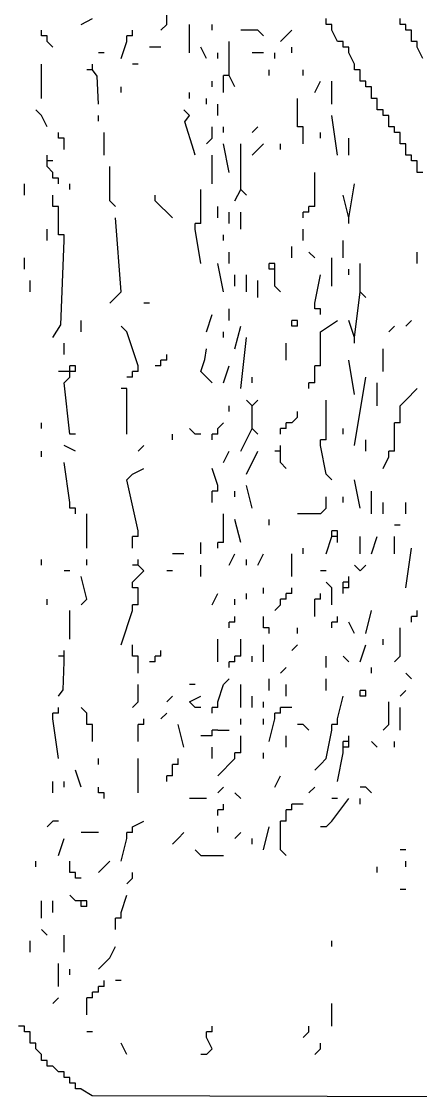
# Model space of a CAD drawing. Extents: x 0.03 to 8.61, y 0.04 to 5.34.
# Drawn here: x 1.978 to 2.468, y 0.04 to 1.361 of the extents above; entities that cross this region are included whole.
import ezdxf

# ---------------------------------------------------------------- set-up
doc = ezdxf.new("R2010")
doc.units = 0

msp = doc.modelspace()

# ---------------------------------------------------------------- linework, layer by layer
at = {"color": 7, "linetype": 'CONTINUOUS'}
for p, q in [((2.051, 1.358), (2.065, 1.365)), ((2.156, 1.358), (2.156, 1.372)), ((2.443, 1.358), (2.443, 1.365)), ((2.002, 1.344), (2.002, 1.351)), ((2.149, 1.351), (2.156, 1.358)), ((2.184, 1.323), (2.184, 1.358)), ((2.212, 1.351), (2.212, 1.358)), ((2.268, 1.351), (2.247, 1.351)), ((2.275, 1.344), (2.268, 1.351)), ((2.303, 1.344), (2.31, 1.351)), ((2.45, 1.358), (2.443, 1.358)), ((2.45, 1.351), (2.45, 1.358)), ((2.457, 1.351), (2.45, 1.351)), ((2.457, 1.344), (2.457, 1.351)), ((2.009, 1.344), (2.002, 1.344)), ((2.009, 1.337), (2.009, 1.344)), ((2.016, 1.33), (2.009, 1.337)), ((2.233, 1.302), (2.233, 1.337)), ((2.373, 1.33), (2.373, 1.337)), ((2.457, 1.337), (2.457, 1.344)), ((2.464, 1.337), (2.457, 1.337)), ((2.464, 1.33), (2.464, 1.337)), ((2.079, 1.323), (2.072, 1.323)), ((2.149, 1.33), (2.135, 1.33)), ((2.205, 1.316), (2.198, 1.33)), ((2.219, 1.316), (2.219, 1.323)), ((2.275, 1.323), (2.261, 1.323)), ((2.289, 1.316), (2.289, 1.323)), ((2.31, 1.323), (2.31, 1.33)), ((2.38, 1.323), (2.38, 1.33)), ((2.471, 1.316), (2.464, 1.33)), ((2.002, 1.267), (2.002, 1.309)), ((2.065, 1.302), (2.065, 1.309)), ((2.121, 1.309), (2.114, 1.309)), ((2.065, 1.302), (2.058, 1.302)), ((2.0706, 1.2943), (2.065, 1.302)), ((2.282, 1.295), (2.282, 1.302)), ((2.324, 1.295), (2.324, 1.302)), ((2.394, 1.295), (2.394, 1.302)), ((2.072, 1.26), (2.0706, 1.2943)), ((2.212, 1.281), (2.212, 1.288)), ((2.233, 1.295), (2.226, 1.295)), ((2.226, 1.288), (2.226, 1.295)), ((2.226, 1.274), (2.226, 1.288)), ((2.24, 1.281), (2.233, 1.295)), ((2.338, 1.274), (2.345, 1.288)), ((2.359, 1.26), (2.359, 1.288)), ((2.1, 1.274), (2.1, 1.281)), ((2.184, 1.267), (2.184, 1.274)), ((2.408, 1.274), (2.408, 1.281)), ((2.205, 1.26), (2.205, 1.267)), ((2.317, 1.239), (2.317, 1.267)), ((2.002, 1.246), (1.995, 1.253)), ((2.009, 1.232), (2.002, 1.246)), ((2.072, 1.239), (2.072, 1.246)), ((2.184, 1.246), (2.177, 1.253)), ((2.1784, 1.2383), (2.184, 1.246)), ((2.366, 1.197), (2.359, 1.246)), ((2.429, 1.239), (2.429, 1.246)), ((2.1893, 1.2027), (2.1784, 1.2383)), ((2.212, 1.218), (2.212, 1.232)), ((2.226, 1.225), (2.226, 1.232)), ((2.261, 1.225), (2.268, 1.232)), ((2.317, 1.232), (2.317, 1.239)), ((2.324, 1.232), (2.317, 1.232)), ((2.324, 1.225), (2.324, 1.232)), ((2.023, 1.218), (2.023, 1.225)), ((2.03, 1.218), (2.023, 1.218)), ((2.03, 1.211), (2.03, 1.218)), ((2.079, 1.197), (2.079, 1.225)), ((2.324, 1.211), (2.324, 1.225)), ((2.345, 1.218), (2.345, 1.225)), ((2.38, 1.197), (2.38, 1.218)), ((2.443, 1.218), (2.443, 1.225)), ((2.03, 1.204), (2.03, 1.211)), ((2.247, 1.155), (2.247, 1.211)), ((2.261, 1.197), (2.268, 1.204)), ((2.268, 1.204), (2.275, 1.211)), ((2.296, 1.204), (2.296, 1.211)), ((2.45, 1.197), (2.45, 1.204)), ((2.009, 1.19), (2.009, 1.197)), ((2.016, 1.19), (2.009, 1.19)), ((2.009, 1.183), (2.009, 1.19)), ((2.191, 1.197), (2.1893, 1.2027)), ((2.212, 1.162), (2.212, 1.197)), ((2.457, 1.197), (2.45, 1.197)), ((2.016, 1.176), (2.009, 1.183)), ((2.086, 1.141), (2.086, 1.183)), ((2.016, 1.169), (2.016, 1.176)), ((2.023, 1.169), (2.016, 1.169)), ((2.023, 1.162), (2.023, 1.169)), ((2.338, 1.141), (2.338, 1.176)), ((2.037, 1.155), (2.037, 1.162)), ((2.198, 1.12), (2.198, 1.155)), ((2.24, 1.141), (2.247, 1.155)), ((2.254, 1.148), (2.247, 1.155)), ((2.38, 1.12), (2.387, 1.162)), ((2.016, 1.141), (2.016, 1.148)), ((2.016, 1.134), (2.016, 1.141)), ((2.093, 1.134), (2.086, 1.141)), ((2.142, 1.141), (2.142, 1.148)), ((2.149, 1.134), (2.142, 1.141)), ((2.338, 1.134), (2.338, 1.141)), ((2.38, 1.12), (2.373, 1.148)), ((2.023, 1.134), (2.016, 1.134)), ((2.023, 1.127), (2.023, 1.134)), ((2.023, 1.106), (2.023, 1.127)), ((2.156, 1.127), (2.149, 1.134)), ((2.163, 1.12), (2.156, 1.127)), ((2.219, 1.12), (2.219, 1.134)), ((2.233, 1.113), (2.233, 1.127)), ((2.247, 1.106), (2.247, 1.127)), ((2.331, 1.127), (2.324, 1.127)), ((2.324, 1.12), (2.324, 1.127)), ((2.338, 1.134), (2.331, 1.134)), ((2.331, 1.127), (2.331, 1.134)), ((2.1, 1.029), (2.093, 1.12)), ((2.198, 1.113), (2.191, 1.113)), ((2.191, 1.106), (2.191, 1.113)), ((2.198, 1.113), (2.198, 1.12)), ((2.38, 1.113), (2.38, 1.12)), ((2.009, 1.092), (2.009, 1.106)), ((2.023, 1.099), (2.023, 1.106)), ((2.03, 1.099), (2.023, 1.099)), ((2.03, 1.092), (2.03, 1.099)), ((2.198, 1.064), (2.191, 1.106)), ((2.226, 1.092), (2.226, 1.099)), ((2.324, 1.092), (2.324, 1.106)), ((2.31, 1.071), (2.31, 1.085)), ((2.373, 1.071), (2.373, 1.092)), ((2.233, 1.064), (2.233, 1.078)), ((2.338, 1.071), (2.331, 1.078)), ((2.359, 1.036), (2.359, 1.071)), ((2.464, 1.064), (2.464, 1.078)), ((2.289, 1.064), (2.282, 1.064)), ((2.282, 1.057), (2.282, 1.064)), ((2.289, 1.057), (2.289, 1.064)), ((2.394, 1.029), (2.394, 1.064)), ((2.24, 1.036), (2.24, 1.05)), ((2.254, 1.029), (2.254, 1.05)), ((2.289, 1.057), (2.282, 1.057)), ((2.289, 1.05), (2.289, 1.057)), ((2.289, 1.036), (2.289, 1.05)), ((2.338, 1.015), (2.345, 1.05)), ((2.38, 1.05), (2.38, 1.057)), ((1.988, 1.029), (1.988, 1.043)), ((2.268, 1.022), (2.268, 1.043)), ((2.086, 1.015), (2.093, 1.022)), ((2.093, 1.022), (2.1, 1.029)), ((2.401, 1.022), (2.394, 1.029)), ((2.135, 1.015), (2.128, 1.015)), ((2.233, 0.994), (2.233, 1.008)), ((2.338, 1.008), (2.338, 1.015)), ((2.345, 1.008), (2.338, 1.008)), ((2.345, 1.001), (2.345, 1.008)), ((2.051, 0.98), (2.051, 0.994)), ((2.205, 0.98), (2.212, 1.001)), ((2.345, 0.98), (2.366, 0.994)), ((2.387, 0.973), (2.38, 0.994)), ((2.45, 0.987), (2.457, 0.994)), ((2.107, 0.98), (2.1, 0.987)), ((2.121, 0.938), (2.107, 0.98)), ((2.226, 0.973), (2.226, 0.98)), ((2.345, 0.945), (2.345, 0.98)), ((2.03, 0.952), (2.03, 0.966)), ((2.247, 0.91), (2.254, 0.973)), ((2.303, 0.945), (2.303, 0.966)), ((2.387, 0.966), (2.387, 0.973)), ((2.156, 0.945), (2.156, 0.952)), ((2.156, 0.945), (2.149, 0.945)), ((2.149, 0.938), (2.149, 0.945)), ((2.345, 0.938), (2.345, 0.945)), ((2.387, 0.903), (2.38, 0.945)), ((2.03, 0.931), (2.023, 0.931)), ((2.037, 0.931), (2.03, 0.931)), ((2.044, 0.938), (2.037, 0.938)), ((2.037, 0.931), (2.037, 0.938)), ((2.044, 0.931), (2.037, 0.931)), ((2.037, 0.924), (2.037, 0.931)), ((2.044, 0.931), (2.044, 0.938)), ((2.121, 0.931), (2.114, 0.931)), ((2.114, 0.924), (2.114, 0.931)), ((2.121, 0.931), (2.121, 0.938)), ((2.149, 0.938), (2.142, 0.938)), ((2.345, 0.938), (2.338, 0.938)), ((2.338, 0.931), (2.338, 0.938)), ((2.338, 0.924), (2.338, 0.931)), ((2.114, 0.924), (2.107, 0.924)), ((2.261, 0.917), (2.261, 0.924)), ((2.338, 0.917), (2.338, 0.924)), ((2.387, 0.84), (2.401, 0.924)), ((2.415, 0.889), (2.415, 0.917)), ((2.107, 0.91), (2.1, 0.91)), ((2.107, 0.854), (2.107, 0.91)), ((2.261, 0.889), (2.254, 0.896)), ((2.261, 0.889), (2.268, 0.896)), ((2.261, 0.861), (2.261, 0.889)), ((2.443, 0.875), (2.443, 0.889)), ((2.443, 0.868), (2.443, 0.875)), ((2.002, 0.861), (2.002, 0.868)), ((2.219, 0.861), (2.226, 0.868)), ((2.219, 0.854), (2.219, 0.861)), ((2.303, 0.861), (2.296, 0.861)), ((2.296, 0.854), (2.296, 0.861)), ((2.373, 0.854), (2.373, 0.861)), ((2.443, 0.868), (2.436, 0.868)), ((2.436, 0.861), (2.436, 0.868)), ((2.436, 0.84), (2.436, 0.861)), ((2.401, 0.833), (2.401, 0.847)), ((2.002, 0.826), (2.002, 0.833)), ((2.121, 0.833), (2.128, 0.84)), ((2.226, 0.819), (2.233, 0.833)), ((2.254, 0.805), (2.268, 0.833)), ((2.296, 0.833), (2.289, 0.833)), ((2.436, 0.833), (2.429, 0.833)), ((2.429, 0.826), (2.429, 0.833)), ((2.436, 0.833), (2.436, 0.84)), ((2.422, 0.812), (2.429, 0.826)), ((2.114, 0.805), (2.128, 0.812)), ((2.107, 0.798), (2.114, 0.805)), ((2.121, 0.735), (2.107, 0.798)), ((2.359, 0.798), (2.352, 0.805)), ((2.394, 0.763), (2.387, 0.798)), ((2.24, 0.777), (2.24, 0.784)), ((2.261, 0.763), (2.254, 0.791)), ((2.373, 0.77), (2.373, 0.777)), ((2.422, 0.756), (2.422, 0.77)), ((2.45, 0.756), (2.45, 0.77)), ((2.044, 0.756), (2.044, 0.763)), ((2.345, 0.756), (2.317, 0.756)), ((2.345, 0.756), (2.352, 0.763)), ((2.443, 0.742), (2.436, 0.742)), ((2.121, 0.728), (2.114, 0.728)), ((2.114, 0.721), (2.114, 0.728)), ((2.121, 0.728), (2.121, 0.735)), ((2.352, 0.707), (2.359, 0.728)), ((2.366, 0.735), (2.359, 0.735)), ((2.359, 0.728), (2.359, 0.735)), ((2.366, 0.728), (2.359, 0.728)), ((2.366, 0.728), (2.366, 0.735)), ((2.366, 0.721), (2.366, 0.728)), ((2.408, 0.707), (2.415, 0.728)), ((2.436, 0.707), (2.436, 0.728)), ((2.114, 0.714), (2.114, 0.721)), ((2.324, 0.707), (2.324, 0.714)), ((2.45, 0.665), (2.457, 0.714)), ((2.268, 0.693), (2.275, 0.707)), ((2.31, 0.679), (2.31, 0.707)), ((2.002, 0.693), (2.002, 0.7)), ((2.058, 0.693), (2.058, 0.7)), ((2.254, 0.693), (2.254, 0.7)), ((2.394, 0.686), (2.387, 0.693)), ((2.394, 0.686), (2.401, 0.693)), ((2.114, 0.672), (2.121, 0.679)), ((2.352, 0.686), (2.345, 0.686)), ((2.38, 0.672), (2.38, 0.679)), ((2.275, 0.658), (2.275, 0.665)), ((2.31, 0.658), (2.31, 0.665)), ((2.359, 0.665), (2.352, 0.672)), ((2.359, 0.644), (2.359, 0.665)), ((2.38, 0.672), (2.373, 0.672)), ((2.373, 0.665), (2.373, 0.672)), ((2.38, 0.665), (2.373, 0.665)), ((2.373, 0.658), (2.373, 0.665)), ((2.38, 0.665), (2.38, 0.672)), ((2.009, 0.644), (2.009, 0.651)), ((2.051, 0.644), (2.058, 0.651)), ((2.24, 0.644), (2.24, 0.651)), ((2.254, 0.651), (2.254, 0.658)), ((2.303, 0.651), (2.296, 0.651)), ((2.296, 0.644), (2.296, 0.651)), ((2.31, 0.658), (2.303, 0.658)), ((2.303, 0.651), (2.303, 0.658)), ((2.345, 0.651), (2.338, 0.651)), ((2.338, 0.644), (2.338, 0.651)), ((2.345, 0.651), (2.345, 0.658)), ((2.1, 0.595), (2.114, 0.637)), ((2.114, 0.637), (2.114, 0.644)), ((2.289, 0.637), (2.296, 0.644)), ((2.338, 0.63), (2.338, 0.644)), ((2.401, 0.609), (2.408, 0.637)), ((2.464, 0.63), (2.464, 0.637)), ((2.24, 0.623), (2.233, 0.623)), ((2.233, 0.616), (2.233, 0.623)), ((2.24, 0.623), (2.24, 0.63)), ((2.275, 0.616), (2.275, 0.623)), ((2.366, 0.623), (2.359, 0.623)), ((2.359, 0.616), (2.359, 0.623)), ((2.366, 0.623), (2.366, 0.63)), ((2.387, 0.609), (2.38, 0.623)), ((2.464, 0.63), (2.457, 0.63)), ((2.457, 0.623), (2.457, 0.63)), ((2.282, 0.616), (2.275, 0.616)), ((2.317, 0.609), (2.317, 0.616)), ((2.443, 0.581), (2.443, 0.616)), ((2.114, 0.588), (2.114, 0.595)), ((2.219, 0.574), (2.219, 0.602)), ((2.31, 0.588), (2.317, 0.595)), ((2.422, 0.595), (2.422, 0.602)), ((2.03, 0.581), (2.03, 0.588)), ((2.114, 0.581), (2.114, 0.588)), ((2.247, 0.581), (2.247, 0.588)), ((2.03, 0.581), (2.023, 0.581)), ((2.0286, 0.5397), (2.03, 0.574)), ((2.03, 0.574), (2.03, 0.581)), ((2.121, 0.581), (2.114, 0.581)), ((2.121, 0.574), (2.121, 0.581)), ((2.24, 0.574), (2.233, 0.574)), ((2.233, 0.567), (2.233, 0.574)), ((2.247, 0.581), (2.24, 0.581)), ((2.24, 0.574), (2.24, 0.581)), ((2.352, 0.567), (2.352, 0.581)), ((2.38, 0.574), (2.373, 0.581)), ((2.436, 0.574), (2.443, 0.581)), ((2.296, 0.56), (2.303, 0.567)), ((2.408, 0.56), (2.408, 0.567)), ((2.457, 0.553), (2.45, 0.56)), ((2.191, 0.546), (2.184, 0.546)), ((2.219, 0.525), (2.226, 0.546)), ((2.226, 0.546), (2.233, 0.553)), ((2.247, 0.518), (2.247, 0.546)), ((2.282, 0.539), (2.282, 0.553)), ((2.303, 0.532), (2.303, 0.546)), ((2.352, 0.539), (2.352, 0.553)), ((2.023, 0.532), (2.0286, 0.5397)), ((2.156, 0.525), (2.163, 0.532)), ((2.184, 0.525), (2.198, 0.532)), ((2.261, 0.518), (2.261, 0.532)), ((2.366, 0.504), (2.373, 0.532)), ((2.401, 0.539), (2.394, 0.539)), ((2.394, 0.532), (2.394, 0.539)), ((2.401, 0.532), (2.394, 0.532)), ((2.401, 0.532), (2.401, 0.539)), ((2.443, 0.532), (2.45, 0.539)), ((2.023, 0.511), (2.023, 0.518)), ((2.191, 0.518), (2.184, 0.525)), ((2.198, 0.518), (2.191, 0.518)), ((2.219, 0.518), (2.212, 0.518)), ((2.212, 0.511), (2.212, 0.518)), ((2.219, 0.518), (2.219, 0.525)), ((2.275, 0.518), (2.275, 0.525)), ((2.303, 0.518), (2.296, 0.518)), ((2.296, 0.511), (2.296, 0.518)), ((2.31, 0.518), (2.303, 0.518)), ((2.429, 0.497), (2.429, 0.525)), ((2.443, 0.49), (2.443, 0.518)), ((2.023, 0.511), (2.016, 0.511)), ((2.016, 0.504), (2.016, 0.511)), ((2.023, 0.455), (2.016, 0.504)), ((2.058, 0.497), (2.058, 0.504)), ((2.128, 0.497), (2.128, 0.504)), ((2.149, 0.504), (2.156, 0.511)), ((2.247, 0.497), (2.247, 0.504)), ((2.275, 0.497), (2.275, 0.504)), ((2.366, 0.497), (2.366, 0.504)), ((2.065, 0.497), (2.058, 0.497)), ((2.065, 0.49), (2.065, 0.497)), ((2.065, 0.476), (2.065, 0.49)), ((2.128, 0.497), (2.121, 0.497)), ((2.121, 0.476), (2.121, 0.49)), ((2.177, 0.469), (2.17, 0.497)), ((2.219, 0.49), (2.212, 0.49)), ((2.212, 0.483), (2.212, 0.49)), ((2.219, 0.49), (2.233, 0.49)), ((2.324, 0.497), (2.317, 0.497)), ((2.331, 0.49), (2.324, 0.497)), ((2.352, 0.455), (2.359, 0.49)), ((2.366, 0.497), (2.359, 0.497)), ((2.359, 0.49), (2.359, 0.497)), ((2.422, 0.49), (2.429, 0.497)), ((2.205, 0.483), (2.198, 0.483)), ((2.212, 0.483), (2.205, 0.483)), ((2.247, 0.469), (2.247, 0.483)), ((2.303, 0.469), (2.303, 0.483)), ((2.38, 0.476), (2.373, 0.476)), ((2.373, 0.469), (2.373, 0.476)), ((2.38, 0.476), (2.38, 0.483)), ((2.38, 0.469), (2.38, 0.476)), ((2.415, 0.469), (2.408, 0.476)), ((2.436, 0.469), (2.436, 0.476)), ((2.212, 0.455), (2.212, 0.469)), ((2.247, 0.462), (2.247, 0.469)), ((2.38, 0.469), (2.373, 0.469)), ((2.373, 0.462), (2.373, 0.469)), ((2.072, 0.448), (2.072, 0.455)), ((2.121, 0.413), (2.121, 0.455)), ((2.17, 0.448), (2.17, 0.455)), ((2.219, 0.434), (2.24, 0.455)), ((2.247, 0.462), (2.24, 0.462)), ((2.24, 0.455), (2.24, 0.462)), ((2.275, 0.455), (2.275, 0.462)), ((2.345, 0.448), (2.352, 0.455)), ((2.366, 0.427), (2.373, 0.462)), ((2.051, 0.42), (2.044, 0.441)), ((2.17, 0.448), (2.163, 0.448)), ((2.163, 0.441), (2.163, 0.448)), ((2.163, 0.434), (2.163, 0.441)), ((2.338, 0.441), (2.345, 0.448)), ((2.016, 0.413), (2.016, 0.427)), ((2.03, 0.42), (2.03, 0.427)), ((2.163, 0.434), (2.156, 0.434)), ((2.156, 0.427), (2.156, 0.434)), ((2.289, 0.42), (2.296, 0.434)), ((2.072, 0.413), (2.072, 0.42)), ((2.219, 0.413), (2.226, 0.42)), ((2.247, 0.406), (2.24, 0.413)), ((2.408, 0.413), (2.401, 0.42)), ((2.205, 0.406), (2.184, 0.406)), ((2.226, 0.392), (2.226, 0.399)), ((2.317, 0.399), (2.31, 0.399)), ((2.31, 0.392), (2.31, 0.399)), ((2.324, 0.399), (2.317, 0.399)), ((2.366, 0.406), (2.359, 0.406)), ((2.359, 0.378), (2.38, 0.406)), ((2.226, 0.392), (2.219, 0.392)), ((2.219, 0.385), (2.219, 0.392)), ((2.31, 0.392), (2.303, 0.392)), ((2.303, 0.378), (2.303, 0.385)), ((2.009, 0.371), (2.016, 0.378)), ((2.023, 0.378), (2.016, 0.378)), ((2.114, 0.371), (2.128, 0.378)), ((2.114, 0.364), (2.114, 0.371)), ((2.219, 0.364), (2.219, 0.371)), ((2.275, 0.343), (2.282, 0.371)), ((2.303, 0.378), (2.296, 0.378)), ((2.296, 0.371), (2.296, 0.378)), ((2.296, 0.343), (2.296, 0.371)), ((2.352, 0.371), (2.345, 0.371)), ((2.352, 0.371), (2.359, 0.378)), ((2.023, 0.336), (2.03, 0.357)), ((2.072, 0.364), (2.051, 0.364)), ((2.1, 0.329), (2.107, 0.357)), ((2.114, 0.364), (2.107, 0.364)), ((2.107, 0.357), (2.107, 0.364)), ((2.163, 0.35), (2.17, 0.357)), ((2.17, 0.357), (2.177, 0.364)), ((2.24, 0.357), (2.247, 0.364)), ((2.261, 0.35), (2.261, 0.357)), ((2.198, 0.336), (2.191, 0.343)), ((2.303, 0.336), (2.296, 0.343)), ((2.45, 0.343), (2.443, 0.343)), ((1.995, 0.322), (1.995, 0.329)), ((2.415, 0.315), (2.415, 0.322)), ((2.45, 0.322), (2.45, 0.329)), ((2.044, 0.308), (2.044, 0.315)), ((2.051, 0.308), (2.044, 0.308)), ((2.107, 0.301), (2.114, 0.308)), ((2.114, 0.308), (2.114, 0.315)), ((2.45, 0.294), (2.443, 0.294)), ((2.002, 0.259), (2.002, 0.28)), ((2.016, 0.266), (2.016, 0.28)), ((2.044, 0.28), (2.037, 0.287)), ((2.051, 0.28), (2.044, 0.28)), ((2.058, 0.28), (2.051, 0.28)), ((2.051, 0.273), (2.051, 0.28)), ((2.058, 0.273), (2.058, 0.28)), ((2.1, 0.266), (2.107, 0.287)), ((2.058, 0.273), (2.051, 0.273)), ((2.1, 0.259), (2.1, 0.266)), ((2.1, 0.259), (2.093, 0.259)), ((2.093, 0.252), (2.093, 0.259)), ((2.093, 0.245), (2.093, 0.252)), ((2.359, 0.224), (2.359, 0.231)), ((2.086, 0.21), (2.093, 0.224)), ((2.072, 0.196), (2.079, 0.203)), ((2.079, 0.203), (2.086, 0.21)), ((2.037, 0.189), (2.037, 0.196)), ((2.079, 0.175), (2.072, 0.175)), ((2.072, 0.168), (2.072, 0.175)), ((2.079, 0.175), (2.079, 0.182)), ((2.1, 0.182), (2.093, 0.182)), ((2.016, 0.154), (2.023, 0.161)), ((2.065, 0.161), (2.058, 0.161)), ((2.058, 0.154), (2.058, 0.161)), ((2.072, 0.168), (2.065, 0.168)), ((2.065, 0.161), (2.065, 0.168)), ((2.058, 0.14), (2.058, 0.154)), ((2.359, 0.126), (2.359, 0.154)), ((1.981, 0.126), (1.974, 0.126)), ((2.065, 0.119), (2.058, 0.119)), ((2.212, 0.119), (2.205, 0.119)), ((2.205, 0.112), (2.205, 0.119)), ((2.212, 0.119), (2.212, 0.126)), ((2.331, 0.119), (2.331, 0.126)), ((1.988, 0.105), (1.988, 0.112)), ((2.212, 0.098), (2.205, 0.112)), ((1.995, 0.105), (1.988, 0.105)), ((2.002, 0.091), (1.995, 0.098)), ((2.338, 0.091), (2.345, 0.098)), ((2.345, 0.098), (2.345, 0.105)), ((2.002, 0.084), (2.002, 0.091)), ((2.009, 0.084), (2.002, 0.084)), ((2.016, 0.077), (2.009, 0.077)), ((2.023, 0.07), (2.016, 0.077)), ((2.03, 0.07), (2.023, 0.07)), ((2.037, 0.063), (2.03, 0.063)), ((2.044, 0.056), (2.037, 0.056)), ((2.051, 0.049), (2.044, 0.049)), ((2.051, 0.049), (2.0643, 0.0406)), ((2.0643, 0.0406), (2.5906, 0.0395))]:
    msp.add_line(p, q, dxfattribs=at)
at = {"color": 12, "linetype": 'CONTINUOUS'}
for p, q in [((2.352, 1.358), (2.352, 1.365)), ((2.114, 1.344), (2.114, 1.351)), ((2.359, 1.358), (2.352, 1.358)), ((2.366, 1.337), (2.359, 1.351)), ((2.1, 1.316), (2.107, 1.337)), ((2.114, 1.344), (2.107, 1.344)), ((2.107, 1.337), (2.107, 1.344)), ((2.296, 1.337), (2.303, 1.344)), ((2.373, 1.337), (2.366, 1.337)), ((2.387, 1.302), (2.387, 1.309)), ((2.394, 1.302), (2.387, 1.302)), ((2.394, 1.288), (2.394, 1.295)), ((2.401, 1.288), (2.394, 1.288)), ((2.401, 1.281), (2.401, 1.288)), ((2.408, 1.281), (2.401, 1.281)), ((2.408, 1.267), (2.408, 1.274)), ((2.415, 1.267), (2.408, 1.267)), ((2.415, 1.253), (2.415, 1.26)), ((2.422, 1.253), (2.415, 1.253)), ((2.422, 1.246), (2.422, 1.253)), ((2.429, 1.246), (2.422, 1.246)), ((2.429, 1.232), (2.429, 1.239)), ((2.436, 1.232), (2.429, 1.232)), ((2.443, 1.225), (2.436, 1.225)), ((2.443, 1.211), (2.443, 1.218)), ((2.45, 1.211), (2.443, 1.211)), ((2.457, 1.19), (2.457, 1.197)), ((2.464, 1.19), (2.457, 1.19)), ((2.464, 1.176), (2.464, 1.183)), ((2.471, 1.176), (2.464, 1.176)), ((2.009, 0.077), (2.009, 0.084)), ((2.03, 0.063), (2.03, 0.07)), ((2.037, 0.056), (2.037, 0.063)), ((2.044, 0.049), (2.044, 0.056))]:
    msp.add_line(p, q, dxfattribs=at)
at = {"color": 8, "linetype": 'CONTINUOUS'}
for p, q in [((2.359, 1.351), (2.359, 1.358)), ((2.38, 1.33), (2.373, 1.33)), ((2.387, 1.309), (2.38, 1.323)), ((2.415, 1.26), (2.415, 1.267)), ((2.436, 1.225), (2.436, 1.232)), ((2.45, 1.204), (2.45, 1.211)), ((2.464, 1.183), (2.464, 1.19)), ((1.988, 0.112), (1.988, 0.119)), ((1.995, 0.098), (1.995, 0.105))]:
    msp.add_line(p, q, dxfattribs=at)
at = {"color": 5, "linetype": 'CONTINUOUS'}
for p, q in [((2.233, 1.295), (2.233, 1.302)), ((2.205, 1.211), (2.212, 1.218)), ((2.233, 1.176), (2.226, 1.211)), ((1.981, 1.148), (1.981, 1.162)), ((2.0258, 0.9884), (2.03, 1.092)), ((1.981, 1.057), (1.981, 1.071)), ((2.226, 1.029), (2.219, 1.064)), ((2.296, 1.029), (2.289, 1.036)), ((2.387, 0.973), (2.394, 1.029)), ((2.317, 0.994), (2.31, 0.994)), ((2.31, 0.987), (2.31, 0.994)), ((2.317, 0.987), (2.317, 0.994)), ((2.016, 0.973), (2.0258, 0.9884)), ((2.317, 0.987), (2.31, 0.987)), ((2.429, 0.98), (2.436, 0.987)), ((2.2029, 0.9457), (2.205, 0.959)), ((2.422, 0.931), (2.422, 0.959)), ((2.198, 0.931), (2.2029, 0.9457)), ((2.212, 0.917), (2.198, 0.931)), ((2.03, 0.917), (2.037, 0.924)), ((2.037, 0.854), (2.03, 0.917)), ((2.338, 0.917), (2.331, 0.917)), ((2.331, 0.91), (2.331, 0.917)), ((2.45, 0.896), (2.464, 0.91)), ((2.233, 0.882), (2.233, 0.889)), ((2.352, 0.854), (2.352, 0.896)), ((2.443, 0.889), (2.45, 0.896)), ((2.31, 0.868), (2.317, 0.875)), ((2.317, 0.875), (2.317, 0.882)), ((2.191, 0.854), (2.184, 0.861)), ((2.268, 0.854), (2.261, 0.861)), ((2.31, 0.868), (2.303, 0.868)), ((2.303, 0.861), (2.303, 0.868)), ((2.044, 0.854), (2.037, 0.854)), ((2.163, 0.847), (2.163, 0.854)), ((2.198, 0.854), (2.191, 0.854)), ((2.219, 0.854), (2.212, 0.854)), ((2.212, 0.847), (2.212, 0.854)), ((2.352, 0.847), (2.345, 0.847)), ((2.345, 0.84), (2.345, 0.847)), ((2.352, 0.847), (2.352, 0.854)), ((2.044, 0.833), (2.03, 0.84)), ((2.296, 0.833), (2.296, 0.84)), ((2.296, 0.826), (2.296, 0.833)), ((2.352, 0.805), (2.345, 0.84)), ((2.296, 0.819), (2.296, 0.826)), ((2.037, 0.77), (2.03, 0.819)), ((2.219, 0.791), (2.212, 0.812)), ((2.303, 0.812), (2.296, 0.819)), ((2.219, 0.784), (2.212, 0.784)), ((2.212, 0.777), (2.212, 0.784)), ((2.219, 0.784), (2.219, 0.791)), ((2.408, 0.756), (2.408, 0.784)), ((2.037, 0.763), (2.037, 0.77)), ((2.212, 0.77), (2.212, 0.777)), ((2.352, 0.763), (2.352, 0.777)), ((2.044, 0.763), (2.037, 0.763)), ((2.058, 0.714), (2.058, 0.756)), ((2.226, 0.728), (2.226, 0.756)), ((2.247, 0.721), (2.24, 0.749)), ((2.282, 0.742), (2.282, 0.749)), ((2.226, 0.721), (2.226, 0.728)), ((2.198, 0.707), (2.198, 0.721)), ((2.226, 0.721), (2.219, 0.721)), ((2.219, 0.714), (2.219, 0.721)), ((2.177, 0.707), (2.163, 0.707)), ((2.233, 0.693), (2.24, 0.707)), ((2.121, 0.693), (2.114, 0.693)), ((2.121, 0.693), (2.121, 0.7)), ((2.128, 0.686), (2.121, 0.693)), ((2.198, 0.679), (2.198, 0.693)), ((2.037, 0.686), (2.03, 0.686)), ((2.058, 0.651), (2.051, 0.679)), ((2.121, 0.679), (2.128, 0.686)), ((2.163, 0.686), (2.156, 0.686)), ((2.114, 0.665), (2.114, 0.672)), ((2.121, 0.665), (2.114, 0.665)), ((2.121, 0.658), (2.121, 0.665)), ((2.121, 0.651), (2.121, 0.658)), ((2.121, 0.644), (2.121, 0.651)), ((2.212, 0.644), (2.219, 0.658)), ((2.037, 0.602), (2.037, 0.637)), ((2.121, 0.644), (2.114, 0.644)), ((2.275, 0.623), (2.275, 0.63)), ((2.282, 0.609), (2.282, 0.616)), ((2.247, 0.588), (2.247, 0.602)), ((2.275, 0.574), (2.275, 0.595)), ((2.149, 0.581), (2.149, 0.588)), ((2.121, 0.56), (2.121, 0.574)), ((2.142, 0.574), (2.135, 0.574)), ((2.149, 0.581), (2.142, 0.581)), ((2.142, 0.574), (2.142, 0.581)), ((2.121, 0.525), (2.121, 0.546)), ((2.058, 0.511), (2.051, 0.518)), ((2.114, 0.518), (2.121, 0.525)), ((2.058, 0.504), (2.058, 0.511)), ((2.282, 0.476), (2.289, 0.504)), ((2.296, 0.511), (2.289, 0.511)), ((2.289, 0.504), (2.289, 0.511)), ((2.121, 0.49), (2.121, 0.497)), ((2.079, 0.413), (2.072, 0.413)), ((2.079, 0.406), (2.079, 0.413)), ((2.037, 0.322), (2.037, 0.329)), ((2.037, 0.315), (2.037, 0.322)), ((2.072, 0.315), (2.079, 0.322)), ((2.079, 0.322), (2.086, 0.329)), ((2.044, 0.315), (2.037, 0.315)), ((2.03, 0.217), (2.03, 0.238)), ((1.988, 0.217), (1.988, 0.231)), ((2.023, 0.175), (2.023, 0.203)), ((1.981, 0.119), (1.981, 0.126)), ((1.988, 0.119), (1.981, 0.119))]:
    msp.add_line(p, q, dxfattribs=at)
at = {"color": 3, "linetype": 'CONTINUOUS'}
for p, q in [((2.219, 1.246), (2.219, 1.26)), ((2.24, 0.959), (2.247, 0.987)), ((2.394, 0.707), (2.394, 0.728)), ((2.394, 0.574), (2.401, 0.595)), ((2.261, 0.574), (2.261, 0.581)), ((2.401, 0.42), (2.394, 0.42)), ((2.394, 0.399), (2.394, 0.406))]:
    msp.add_line(p, q, dxfattribs=at)
at = {"color": 1, "linetype": 'CONTINUOUS'}
for p, q in [((2.226, 0.917), (2.233, 0.938)), ((2.247, 0.833), (2.261, 0.861)), ((2.331, 0.413), (2.338, 0.42)), ((2.303, 0.385), (2.303, 0.392)), ((2.198, 0.336), (2.226, 0.336)), ((2.009, 0.238), (2.002, 0.245)), ((2.324, 0.112), (2.331, 0.119)), ((2.107, 0.091), (2.1, 0.105)), ((2.205, 0.091), (2.212, 0.098)), ((2.205, 0.091), (2.198, 0.091))]:
    msp.add_line(p, q, dxfattribs=at)

doc.saveas('drawing.dxf')
